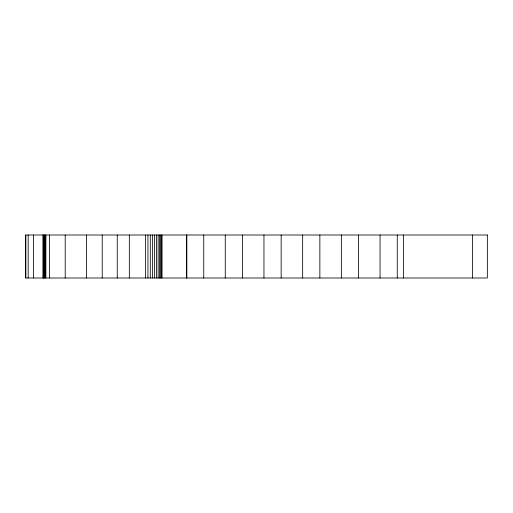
<?xml version="1.0" encoding="UTF-8"?>
<svg xmlns="http://www.w3.org/2000/svg" width="513" height="513" viewBox="0 0 513 513"><rect width="100%" height="100%" fill="white"/><g stroke="black" fill="none" stroke-linecap="round" stroke-linejoin="round"><path stroke-width="0.77" d="M472.447 234.999L472.447 278.001M403.558 234.999L403.558 278.001M397.261 234.999L397.261 278.001M380.062 234.999L380.062 278.001M358.561 234.999L358.561 278.001M341.363 234.999L341.363 278.001M319.862 234.999L319.862 278.001M302.657 234.999L302.657 278.001M281.156 234.999L281.156 278.001M263.958 234.999L263.958 278.001M242.457 234.999L242.457 278.001M225.258 234.999L225.258 278.001M203.757 234.999L203.757 278.001M186.841 234.999L186.841 278.001M186.559 234.999L186.559 278.001M162.05 234.999L162.05 278.001M161.403 234.999L161.403 278.001M160.601 234.999L160.601 278.001M159.505 234.999L159.505 278.001M158.126 234.999L158.126 278.001M156.484 234.999L156.484 278.001M154.612 234.999L154.612 278.001M152.541 234.999L152.541 278.001M150.296 234.999L150.296 278.001M147.93 234.999L147.93 278.001M145.468 234.999L145.468 278.001M129.334 234.999L129.334 278.001M117.246 234.999L117.246 278.001M102.222 234.999L102.222 278.001M86.434 234.999L86.434 278.001M65.209 234.999L65.209 278.001M49.415 234.999L49.415 278.001M45.888 234.999L45.888 278.001M45.221 234.999L45.221 278.001M44.593 234.999L44.593 278.001M43.99 234.999L43.99 278.001M43.432 234.999L43.432 278.001M42.912 234.999L42.912 278.001M33.396 234.999L33.396 278.001M28.189 234.999L28.189 278.001M25.83 234.999L25.83 278.001M487.35 234.999L25.65 234.999L25.65 278.001L487.35 278.001L487.35 234.999"/></g></svg>
